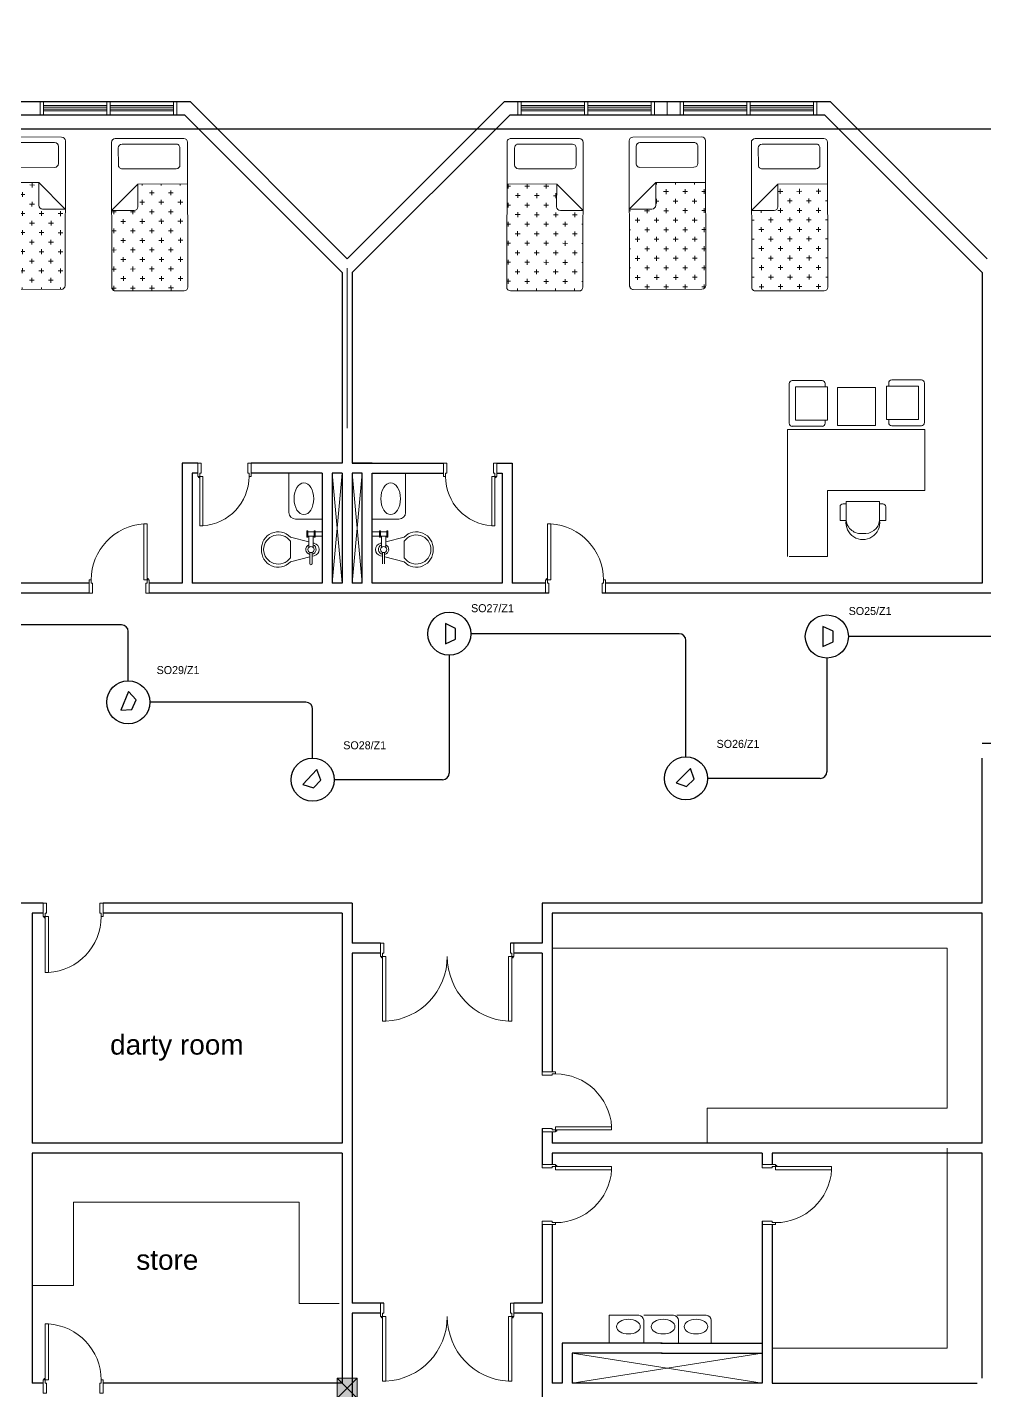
# Model space of a CAD drawing. Extents: x -59 to 582, y -1177 to 100.
# Drawn here: x 200.1 to 214.47, y -450.9 to -430.45 of the extents above; entities that cross this region are included whole.
import ezdxf
from ezdxf.enums import TextEntityAlignment as Align

# ---------------------------------------------------------------- set-up
doc = ezdxf.new("R2010")
doc.units = 0
doc.header["$LTSCALE"] = 0.15
doc.layers.get('0').update_dxf_attribs({"color": 252})
for name, color, linetype in [('0 sockets', 252, 'Continuous'), ('0 sound', 252, 'Continuous'), ('AUTOINCR', 7, 'Continuous'), ('bound', 252, 'Continuous'), ('d1', 252, 'Continuous'), ('FIRE_LOOP', 7, 'Continuous')]:
    doc.layers.add(name, color=color, linetype=linetype)
for name, color, linetype, lineweight in [('anal', 252, 'Continuous', 20), ('DOOR', 252, 'Continuous', 20), ('FUR', 252, 'Continuous', 9), ('sofa', 252, 'Continuous', 9), ('wall', 252, 'Continuous', 30)]:
    doc.layers.add(name, color=color, linetype=linetype, lineweight=lineweight)
doc.styles.add('ROMAND', font='ROMAND.SHX')

# ---------------------------------------------------------------- blocks, each defined once
blk = doc.blocks.new('WQ')
h = blk.add_hatch(color=6)
h.dxf.hatch_style = 1
h.paths.add_polyline_path([(-126.091, 5), (-126.091, -169.521), (126.091, -169.521), (126.091, 5)])
h.paths.add_polyline_path([(121.091, 0), (121.091, -164.521), (-121.091, -164.521), (-121.091, 0)], flags=16)
at = {"layer": '0 sockets', "color": 3, "style": 'ROMAND'}
blk.add_attdef('ACCESS_CONTROL', (-48.663, 7.622), '', height=7.973, dxfattribs=at)
blk = doc.blocks.new('A$C48FC3568')
at = {"layer": 'FUR'}
h = blk.add_hatch(dxfattribs=at)
h.set_pattern_fill('CROSS', color=256, scale=0.5, style=0)
h.set_pattern_definition([(0, (-34.60875, 58.23435), (0.125, -0.125), [0.0625, -0.1875]), (270, (-34.5775, 58.2656), (-0.125, -0.125), [0.0625, -0.1875])])
h.paths.add_polyline_path([(1.055, 0.703), (1.055, 1), (0.05, 1, 0.414214), (0, 0.95), (0, 0.05, 0.414214), (0.05, 0), (1.402, 0), (1.402, 0.653), (1.105, 0.653, -0.414214)])
for p, q in [((0, 0.95), (0, 0.05)), ((1.95, 1), (0.05, 1)), ((1.402, 0.653), (1.055, 1)), ((1.055, 1), (1.055, 0.703)), ((1.877, 0.909), (1.652, 0.909)), ((2, 0.05), (2, 0.95)), ((1.602, 0.859), (1.602, 0.15)), ((1.927, 0.15), (1.927, 0.859)), ((1.402, 0.653), (1.105, 0.653)), ((1.402, 0), (1.402, 0.653)), ((1.652, 0.1), (1.877, 0.1)), ((0.05, 0), (1.95, 0))]:
    blk.add_line(p, q, dxfattribs=at)
for centre, start, end in [((0.05, 0.95), 90, 180), ((1.652, 0.859), 90, 180), ((1.877, 0.859), 360, 90), ((1.95, 0.95), 360, 90), ((1.105, 0.703), 180, 270), ((0.05, 0.05), 180, 270), ((1.652, 0.15), 180, 270), ((1.877, 0.15), 270, 0), ((1.95, 0.05), 270, 360)]:
    blk.add_arc(centre, 0.05, start, end, dxfattribs=at)
blk = doc.blocks.new('D90')
at = {"layer": 'DOOR'}
for points in [[(0.03, 0.2), (0.03, 1.04), (0.078, 1.04), (0.078, 0.2)], [(0.03, 0.2), (0, 0.2), (0, 0), (0.05, 0), (0.05, 0.15), (0.03, 0.15)], [(0.87, 0.2), (0.9, 0.2), (0.9, 0), (0.85, 0), (0.85, 0.15), (0.87, 0.15)]]:
    blk.add_lwpolyline(points, close=True, dxfattribs=at)
blk.add_circle((0.02, 0.21), 0.01, dxfattribs=at)
blk.add_arc((0.025, 0.197), 0.845, 0.2218, 86.3889, dxfattribs=at)
blk = doc.blocks.new('D80')
at = {"layer": 'DOOR'}
for points in [[(0.03, 0.2), (0.03, 0.94), (0.078, 0.94), (0.078, 0.2)], [(0.03, 0.2), (0, 0.2), (0, 0), (0.05, 0), (0.05, 0.15), (0.03, 0.15)], [(0.77, 0.2), (0.8, 0.2), (0.8, 0), (0.75, 0), (0.75, 0.15), (0.77, 0.15)]]:
    blk.add_lwpolyline(points, close=True, dxfattribs=at)
blk.add_circle((0.02, 0.21), 0.01, dxfattribs=at)
blk.add_arc((0.03, 0.2), 0.74, 0, 86.2769, dxfattribs=at)
blk = doc.blocks.new('ARCH')
at = {"layer": 'anal'}
blk.add_hatch(color=256, dxfattribs=at).paths.add_polyline_path([(27.15, 358.35), (26.85, 358.35), (26.85, 358.05), (27.15, 358.05)])
for p, q in [((22.392, 377.4), (22.392, 377.5)), ((22.442, 377.5), (22.442, 377.3)), ((23.392, 377.5), (23.392, 377.3)), ((23.442, 377.5), (23.442, 377.3)), ((24.392, 377.5), (24.392, 377.3)), ((24.442, 377.4), (24.442, 377.5)), ((29.558, 377.4), (29.558, 377.5)), ((29.608, 377.5), (29.608, 377.3)), ((30.558, 377.5), (30.558, 377.3)), ((30.608, 377.5), (30.608, 377.3)), ((31.558, 377.5), (31.558, 377.3)), ((31.608, 377.4), (31.608, 377.5)), ((31.608, 377.5), (31.992, 377.5)), ((31.8, 377.5), (31.8, 377.3)), ((31.992, 377.4), (31.992, 377.5)), ((32.042, 377.5), (32.042, 377.3)), ((32.992, 377.5), (32.992, 377.3)), ((33.042, 377.5), (33.042, 377.3)), ((33.992, 377.5), (33.992, 377.3)), ((34.042, 377.4), (34.042, 377.5)), ((22.392, 377.4), (22.392, 377.3)), ((23.392, 377.44), (22.442, 377.44)), ((23.392, 377.415), (22.442, 377.415)), ((22.442, 377.4), (22.442, 377.3)), ((23.392, 377.385), (22.442, 377.385)), ((23.392, 377.36), (22.442, 377.36)), ((24.392, 377.44), (23.442, 377.44)), ((24.392, 377.415), (23.442, 377.415)), ((24.392, 377.385), (23.442, 377.385)), ((24.392, 377.36), (23.442, 377.36)), ((24.392, 377.4), (24.392, 377.3)), ((24.442, 377.4), (24.442, 377.3)), ((29.558, 377.4), (29.558, 377.3)), ((29.608, 377.44), (30.558, 377.44)), ((29.608, 377.415), (30.558, 377.415)), ((29.608, 377.4), (29.608, 377.3)), ((29.608, 377.385), (30.558, 377.385)), ((29.608, 377.36), (30.558, 377.36)), ((30.608, 377.44), (31.558, 377.44)), ((30.608, 377.415), (31.558, 377.415)), ((30.608, 377.385), (31.558, 377.385)), ((30.608, 377.36), (31.558, 377.36)), ((31.558, 377.4), (31.558, 377.3)), ((31.608, 377.4), (31.608, 377.3)), ((31.992, 377.4), (31.992, 377.3)), ((32.992, 377.44), (32.042, 377.44)), ((32.992, 377.415), (32.042, 377.415)), ((32.042, 377.4), (32.042, 377.3)), ((32.992, 377.385), (32.042, 377.385)), ((32.992, 377.36), (32.042, 377.36)), ((33.992, 377.44), (33.042, 377.44)), ((33.992, 377.415), (33.042, 377.415)), ((33.992, 377.385), (33.042, 377.385)), ((33.992, 377.36), (33.042, 377.36)), ((33.992, 377.4), (33.992, 377.3)), ((34.042, 377.4), (34.042, 377.3)), ((27, 372.6), (27, 375)), ((27, 372.6), (27, 375)), ((27, 372.6), (27, 375)), ((27, 372.6), (27, 375)), ((27, 372.6), (27, 375)), ((27, 372.6), (27, 375)), ((27, 372.6), (27, 375)), ((27, 372.6), (27, 375)), ((27, 372.6), (27, 375)), ((27, 372.6), (27, 375)), ((27, 372.6), (27, 375)), ((27, 372.6), (27, 375)), ((27, 372.6), (27, 375)), ((27, 372.6), (27, 375)), ((27, 372.6), (27, 375)), ((27, 372.6), (27, 375)), ((27, 372.6), (27, 375)), ((27, 372.6), (27, 375)), ((26.775, 371.925), (26.925, 370.275)), ((26.925, 371.925), (26.775, 370.275)), ((27.075, 371.925), (27.225, 370.275)), ((27.225, 371.925), (27.075, 370.275)), ((26.85, 358.35), (27.15, 358.05)), ((27.15, 358.35), (26.85, 358.05)), ((27.15, 358.35), (26.85, 358.35)), ((26.85, 358.35), (26.85, 358.05)), ((27.15, 358.05), (27.15, 358.35))]:
    blk.add_line(p, q, dxfattribs=at)
at = {"layer": 'bound', "color": 2}
blk.add_lwpolyline([(91.902, 377.348), (94.426, 377.348), (94.426, 312.722), (-14.994, 312.722), (-14.994, 377.09), (94.639, 377.09)], dxfattribs=at)
at = {"layer": 'DOOR'}
for points in [[(22.469, 365.275), (22.439, 365.275), (22.439, 365.475), (22.489, 365.475), (22.489, 365.325), (22.469, 365.325)], [(23.309, 365.275), (23.339, 365.275), (23.339, 365.475), (23.289, 365.475), (23.289, 365.325), (23.309, 365.325)], [(22.469, 365.275), (22.469, 364.435), (22.517, 364.435), (22.517, 365.275)], [(27.529, 364.675), (27.499, 364.675), (27.499, 364.875), (27.549, 364.875), (27.549, 364.725), (27.529, 364.725)], [(29.469, 364.675), (29.499, 364.675), (29.499, 364.875), (29.449, 364.875), (29.449, 364.725), (29.469, 364.725)], [(27.529, 364.675), (27.529, 363.705), (27.579, 363.705), (27.579, 364.675)], [(29.469, 364.675), (29.469, 363.705), (29.419, 363.705), (29.419, 364.675)], [(30.125, 362.915), (30.125, 362.945), (29.925, 362.945), (29.925, 362.895), (30.075, 362.895), (30.075, 362.915)], [(30.125, 362.075), (30.125, 362.045), (29.925, 362.045), (29.925, 362.095), (30.075, 362.095), (30.075, 362.075)], [(30.125, 362.075), (30.965, 362.075), (30.965, 362.123), (30.125, 362.123)], [(30.125, 361.525), (30.125, 361.555), (29.925, 361.555), (29.925, 361.505), (30.075, 361.505), (30.075, 361.525)], [(33.425, 361.525), (33.425, 361.555), (33.225, 361.555), (33.225, 361.505), (33.375, 361.505), (33.375, 361.525)], [(30.125, 361.525), (30.965, 361.525), (30.965, 361.477), (30.125, 361.477)], [(33.425, 361.525), (34.265, 361.525), (34.265, 361.477), (33.425, 361.477)], [(30.125, 360.685), (30.125, 360.655), (29.925, 360.655), (29.925, 360.705), (30.075, 360.705), (30.075, 360.685)], [(33.425, 360.685), (33.425, 360.655), (33.225, 360.655), (33.225, 360.705), (33.375, 360.705), (33.375, 360.685)], [(27.529, 359.275), (27.499, 359.275), (27.499, 359.475), (27.549, 359.475), (27.549, 359.325), (27.529, 359.325)], [(29.469, 359.275), (29.499, 359.275), (29.499, 359.475), (29.449, 359.475), (29.449, 359.325), (29.469, 359.325)], [(22.469, 358.325), (22.469, 359.165), (22.517, 359.165), (22.517, 358.325)], [(27.529, 359.275), (27.529, 358.305), (27.579, 358.305), (27.579, 359.275)], [(29.469, 359.275), (29.469, 358.305), (29.419, 358.305), (29.419, 359.275)], [(22.469, 358.325), (22.439, 358.325), (22.439, 358.125), (22.489, 358.125), (22.489, 358.275), (22.469, 358.275)], [(23.309, 358.325), (23.339, 358.325), (23.339, 358.125), (23.289, 358.125), (23.289, 358.275), (23.309, 358.275)]]:
    blk.add_lwpolyline(points, close=True, dxfattribs=at)
for centre in [(22.459, 365.265), (27.519, 364.665), (29.479, 364.665), (30.135, 362.065), (30.135, 361.535), (33.435, 361.535), (27.519, 359.265), (29.479, 359.265), (22.459, 358.335)]:
    blk.add_circle(centre, 0.01, dxfattribs=at)
for centre, radius, start, end in [((22.464, 365.278), 0.845, 273.6111, 359.7782), ((27.529, 364.675), 0.971, 272.9508, 0), ((29.471, 364.675), 0.971, 180, 267.0492), ((30.122, 362.07), 0.845, 3.6111, 89.7782), ((30.122, 361.53), 0.845, 270.2218, 356.3889), ((33.422, 361.53), 0.845, 270.2218, 356.3889), ((22.464, 358.322), 0.845, 0.2218, 86.3889), ((27.529, 359.275), 0.971, 272.9508, 0), ((29.471, 359.275), 0.971, 180, 267.0492)]:
    blk.add_arc(centre, radius, start, end, dxfattribs=at)
at = {"layer": 'FUR'}
for p, q in [((33.629, 372.971), (33.629, 373.268)), ((33.675, 373.313), (34.121, 373.313)), ((33.721, 373.222), (34.201, 373.222)), ((33.721, 372.971), (33.721, 373.222)), ((34.166, 373.222), (34.166, 373.268)), ((34.201, 372.971), (34.201, 373.222)), ((34.922, 373.211), (34.351, 373.211)), ((34.351, 373.211), (34.351, 372.64)), ((34.922, 373.211), (34.922, 372.64)), ((35.567, 373.232), (35.087, 373.232)), ((35.087, 372.98), (35.087, 373.232)), ((35.122, 373.232), (35.122, 373.277)), ((35.613, 373.323), (35.167, 373.323)), ((35.567, 372.98), (35.567, 373.232)), ((35.659, 372.98), (35.659, 373.277)), ((33.629, 372.971), (33.629, 372.673)), ((33.721, 372.971), (33.721, 372.719)), ((34.201, 372.971), (34.201, 372.719)), ((35.087, 372.98), (35.087, 372.729)), ((35.567, 372.98), (35.567, 372.729)), ((35.659, 372.98), (35.659, 372.683)), ((33.605, 372.579), (35.663, 372.579)), ((33.605, 370.674), (33.605, 372.579)), ((33.675, 372.628), (34.121, 372.628)), ((33.721, 372.719), (34.201, 372.719)), ((34.166, 372.719), (34.166, 372.673)), ((34.922, 372.64), (34.351, 372.64)), ((35.567, 372.729), (35.087, 372.729)), ((35.122, 372.729), (35.122, 372.683)), ((35.613, 372.637), (35.167, 372.637)), ((35.663, 372.579), (35.663, 371.665)), ((26.125, 371.335), (26.125, 371.925)), ((27.875, 371.335), (27.875, 371.925)), ((34.201, 371.665), (35.663, 371.665)), ((34.201, 371.665), (34.201, 370.674)), ((34.391, 371.216), (34.391, 371.42)), ((34.482, 371.466), (34.437, 371.466)), ((34.734, 371.5), (34.482, 371.5)), ((34.482, 371.216), (34.482, 371.5)), ((34.734, 371.5), (34.985, 371.5)), ((34.985, 371.216), (34.985, 371.5)), ((34.985, 371.466), (35.031, 371.466)), ((35.077, 371.216), (35.077, 371.42)), ((26.225, 371.235), (26.625, 371.235)), ((27.775, 371.235), (27.375, 371.235)), ((34.482, 371.216), (34.391, 371.216)), ((35.077, 371.216), (34.985, 371.216)), ((26.424, 370.893), (26.146, 370.965)), ((26.393, 371.058), (26.409, 371.058)), ((26.393, 370.965), (26.393, 371.058)), ((26.409, 370.965), (26.393, 370.965)), ((26.409, 371.058), (26.409, 370.965)), ((26.409, 371.043), (26.501, 371.043)), ((26.501, 370.981), (26.409, 370.981)), ((26.424, 370.981), (26.424, 370.815)), ((26.486, 370.814), (26.486, 370.981)), ((26.501, 371.058), (26.517, 371.058)), ((26.501, 370.965), (26.501, 371.058)), ((26.517, 370.965), (26.501, 370.965)), ((26.517, 371.058), (26.517, 370.965)), ((26.517, 371.043), (26.625, 371.043)), ((26.625, 370.981), (26.517, 370.981)), ((27.483, 371.043), (27.375, 371.043)), ((27.375, 370.981), (27.483, 370.981)), ((27.483, 371.058), (27.483, 370.965)), ((27.499, 371.058), (27.483, 371.058)), ((27.483, 370.965), (27.499, 370.965)), ((27.499, 370.965), (27.499, 371.058)), ((27.591, 371.043), (27.499, 371.043)), ((27.499, 370.981), (27.591, 370.981)), ((27.514, 370.814), (27.514, 370.981)), ((27.576, 370.981), (27.576, 370.815)), ((27.576, 370.893), (27.854, 370.965)), ((27.607, 371.058), (27.591, 371.058)), ((27.591, 371.058), (27.591, 370.965)), ((27.591, 370.965), (27.607, 370.965)), ((27.607, 370.965), (27.607, 371.058)), ((26.146, 370.657), (26.146, 370.904)), ((26.44, 370.564), (26.44, 370.737)), ((26.471, 370.737), (26.471, 370.564)), ((26.501, 370.873), (26.486, 370.877)), ((27.499, 370.873), (27.514, 370.877)), ((27.529, 370.737), (27.529, 370.564)), ((27.56, 370.564), (27.56, 370.737)), ((27.854, 370.657), (27.854, 370.904)), ((26.439, 370.671), (26.146, 370.595)), ((26.501, 370.687), (26.47, 370.679)), ((27.499, 370.687), (27.53, 370.679)), ((27.561, 370.671), (27.854, 370.595)), ((33.629, 370.674), (34.201, 370.674)), ((30.075, 364.8), (36, 364.8)), ((36, 364.8), (36, 362.4)), ((36, 362.4), (32.4, 362.4)), ((32.4, 362.4), (32.4, 361.875)), ((36, 361.8), (36, 358.8)), ((36, 358.8), (33.375, 358.8))]:
    blk.add_line(p, q, dxfattribs=at)
for centre in [(26.455, 370.78), (27.545, 370.78)]:
    blk.add_circle(centre, 0.0463, dxfattribs=at)
for centre, radius, start, end in [((33.675, 373.268), 0.0457, 90, 180), ((34.121, 373.268), 0.0457, 360, 90), ((35.167, 373.277), 0.0457, 90, 180), ((35.613, 373.277), 0.0457, 0, 90), ((33.675, 372.673), 0.0457, 180, 270), ((34.121, 372.673), 0.0457, 270, 360), ((35.167, 372.683), 0.0457, 180, 270), ((35.613, 372.683), 0.0457, 270, 0), ((34.437, 371.42), 0.0457, 90, 180), ((35.031, 371.42), 0.0457, 0, 90), ((26.225, 371.335), 0.1, 180, 270), ((27.775, 371.335), 0.1, 270, 360), ((34.734, 371.182), 0.254, 172.4334, 7.5666), ((34.706, 371.244), 0.225, 187.1177, 277.1177), ((34.762, 371.244), 0.225, 262.8823, 352.8823), ((25.963, 370.795), 0.25, 43.0172, 183.38), ((25.965, 370.779), 0.22, 34.5054, 179.7), ((28.037, 370.795), 0.25, 356.62, 136.9828), ((28.035, 370.779), 0.22, 0.3, 145.4946), ((25.963, 370.765), 0.25, 176.62, 316.9828), ((25.965, 370.781), 0.22, 180.3, 325.4946), ((26.455, 370.78), 0.0772, 113.4137, 258.1237), ((26.455, 370.78), 0.0772, 281.423, 67.1495), ((26.484, 370.78), 0.0942, 280.3889, 79.6111), ((27.516, 370.78), 0.0942, 100.3889, 259.6111), ((27.545, 370.78), 0.0772, 112.8505, 258.577), ((27.545, 370.78), 0.0772, 281.8763, 66.5863), ((28.037, 370.765), 0.25, 223.0172, 3.38), ((28.035, 370.781), 0.22, 214.5054, 359.7), ((26.455, 370.564), 0.0154, 180, 360)]:
    blk.add_arc(centre, radius, start, end, dxfattribs=at)
at = {"layer": 'FUR', "extrusion": (0, 0, -1)}
blk.add_ellipse((26.349, 371.541), major_axis=(0, 0.238), ratio=0.619046, start_param=3.141593, end_param=9.424778, dxfattribs=at)
at = {"layer": 'FUR'}
blk.add_ellipse((27.651, 371.541), major_axis=(0, 0.238), ratio=0.619046, start_param=3.141593, end_param=9.424778, dxfattribs=at)
at = {"layer": 'sofa'}
for p, q in [((22.894, 360.992), (22.894, 359.743)), ((26.28, 360.992), (22.894, 360.992)), ((26.28, 359.471), (26.28, 360.992)), ((22.894, 359.743), (22.275, 359.743)), ((26.88, 359.471), (26.28, 359.471)), ((30.928, 359.295), (30.928, 358.875)), ((31.371, 359.295), (30.928, 359.295)), ((31.892, 359.295), (31.449, 359.295)), ((32.385, 359.295), (31.942, 359.295)), ((31.446, 359.22), (31.446, 358.875)), ((31.967, 359.22), (31.967, 358.875)), ((32.46, 359.22), (32.46, 358.875)), ((30.375, 358.725), (33.225, 358.275)), ((33.225, 358.725), (30.375, 358.275))]:
    blk.add_line(p, q, dxfattribs=at)
for centre in [(31.371, 359.22), (31.892, 359.22), (32.385, 359.22)]:
    blk.add_arc(centre, 0.075, 360, 90, dxfattribs=at)
for centre in [(31.217, 359.126), (31.737, 359.126), (32.231, 359.126)]:
    blk.add_ellipse(centre, major_axis=(-0.178, 0), ratio=0.619046, start_param=3.141593, end_param=9.424778, dxfattribs=at)
at = {"layer": 'wall'}
for p, q in [((19.759, 377.5), (24.641, 377.5)), ((24.641, 377.5), (27, 375.141)), ((27, 375.141), (29.359, 377.5)), ((29.359, 377.5), (34.241, 377.5)), ((34.241, 377.5), (36.6, 375.141)), ((19.841, 377.3), (24.559, 377.3)), ((24.559, 377.3), (26.925, 374.934)), ((27.075, 374.934), (29.441, 377.3)), ((29.441, 377.3), (34.159, 377.3)), ((34.159, 377.3), (36.525, 374.934)), ((26.925, 374.934), (26.925, 372.075)), ((27.075, 374.934), (27.075, 372.075)), ((36.525, 374.934), (36.525, 370.275)), ((24.525, 372.075), (24.525, 370.275)), ((24.756, 372.075), (24.525, 372.075)), ((26.925, 372.075), (25.556, 372.075)), ((26.925, 372.075), (26.625, 372.075)), ((27.375, 372.075), (27.075, 372.075)), ((27.075, 372.075), (28.444, 372.075)), ((29.244, 372.075), (29.475, 372.075)), ((29.475, 372.075), (29.475, 370.275)), ((24.675, 371.925), (24.675, 370.275)), ((24.756, 371.925), (24.675, 371.925)), ((26.625, 371.925), (25.556, 371.925)), ((26.625, 371.925), (26.625, 370.275)), ((26.775, 371.925), (26.775, 370.275)), ((26.925, 371.925), (26.775, 371.925)), ((26.925, 371.925), (26.925, 370.275)), ((27.225, 371.925), (27.075, 371.925)), ((27.075, 371.925), (27.075, 370.275)), ((27.225, 370.275), (27.225, 371.925)), ((27.375, 370.275), (27.375, 371.925)), ((27.375, 371.925), (28.444, 371.925)), ((29.244, 371.925), (29.325, 371.925)), ((29.325, 371.925), (29.325, 370.275)), ((23.127, 370.125), (17.325, 370.125)), ((23.127, 370.275), (17.475, 370.275)), ((24.525, 370.275), (24.027, 370.275)), ((29.973, 370.125), (24.027, 370.125)), ((26.625, 370.275), (24.675, 370.275)), ((26.925, 370.275), (26.775, 370.275)), ((27.225, 370.275), (27.075, 370.275)), ((30.023, 370.125), (27.075, 370.125)), ((29.325, 370.275), (27.375, 370.275)), ((29.973, 370.275), (29.475, 370.275)), ((35.127, 370.125), (30.823, 370.125)), ((35.127, 370.275), (30.873, 370.275)), ((39.927, 370.125), (30.873, 370.125)), ((36.525, 370.275), (35.082, 370.275)), ((36.525, 367.875), (43.875, 367.875)), ((36.525, 365.475), (36.525, 367.65)), ((22.439, 365.475), (21.911, 365.475)), ((27.075, 365.475), (23.339, 365.475)), ((27.075, 365.475), (27, 365.475)), ((27.075, 365.475), (27.075, 364.875)), ((36.525, 365.475), (29.925, 365.475)), ((29.925, 365.475), (29.925, 364.875)), ((22.275, 365.325), (22.275, 361.875)), ((22.439, 365.325), (22.275, 365.325)), ((22.439, 365.325), (22.275, 365.325)), ((23.925, 365.325), (23.339, 365.325)), ((23.925, 365.325), (23.339, 365.325)), ((26.925, 365.325), (23.339, 365.325)), ((26.925, 365.325), (26.925, 361.875)), ((26.925, 365.325), (26.925, 361.875)), ((27.075, 365.325), (27.075, 364.875)), ((36.525, 365.325), (30.075, 365.325)), ((30.075, 365.325), (30.075, 362.945)), ((36.525, 361.875), (36.525, 365.325)), ((27.499, 364.875), (27.075, 364.875)), ((29.925, 364.875), (29.449, 364.875)), ((27.075, 364.725), (27.075, 363.075)), ((27.075, 364.725), (27.075, 362.175)), ((27.499, 364.725), (27.075, 364.725)), ((29.925, 364.725), (29.499, 364.725)), ((29.925, 364.725), (29.925, 362.945)), ((26.925, 364.125), (26.925, 361.875)), ((27.074, 362.204), (27.075, 359.475)), ((29.925, 362.095), (29.925, 361.555)), ((30.075, 362.045), (30.075, 361.875)), ((30.075, 362.045), (30.075, 361.875)), ((26.925, 361.875), (22.275, 361.875)), ((36.525, 361.875), (30.075, 361.875)), ((26.925, 361.725), (22.275, 361.725)), ((22.275, 361.725), (22.275, 358.275)), ((26.925, 361.725), (26.925, 360.675)), ((26.925, 361.725), (26.925, 358.275)), ((33.225, 361.725), (30.075, 361.725)), ((30.075, 361.725), (30.075, 361.555)), ((33.225, 361.725), (33.225, 361.555)), ((36.525, 361.725), (33.375, 361.725)), ((33.375, 361.725), (33.375, 361.555)), ((36.525, 358.35), (36.525, 361.725)), ((29.925, 360.655), (29.925, 359.475)), ((30.075, 360.655), (30.075, 358.275)), ((33.225, 360.705), (33.225, 358.275)), ((33.375, 360.655), (33.375, 358.275)), ((27.549, 359.475), (27.075, 359.475)), ((27.499, 359.325), (27.075, 359.325)), ((27.075, 359.325), (27.075, 358.275)), ((29.925, 359.475), (29.499, 359.475)), ((29.925, 359.325), (29.499, 359.325)), ((29.925, 359.325), (29.925, 358.2)), ((31.725, 358.875), (30.225, 358.875)), ((30.225, 358.875), (30.225, 358.275)), ((31.725, 358.725), (30.375, 358.725)), ((30.375, 358.725), (30.375, 358.275)), ((31.702, 358.875), (33.225, 358.875)), ((31.712, 358.725), (33.225, 358.725)), ((22.439, 358.275), (22.275, 358.275)), ((23.925, 358.275), (23.339, 358.275)), ((26.925, 358.275), (23.911, 358.275)), ((27.075, 358.282), (27.075, 357.583)), ((27.075, 358.282), (27.075, 357.583)), ((30.225, 358.275), (30.075, 358.275)), ((31.725, 358.275), (30.375, 358.275)), ((33.225, 358.275), (31.709, 358.275)), ((33.375, 358.275), (36.45, 358.275)), ((29.925, 358.2), (29.925, 356.017))]:
    blk.add_line(p, q, dxfattribs=at)
at = {"layer": 'DOOR', "xscale": -1, "rotation": 180}
blk.add_blockref('D80', (24.756, 372.075), dxfattribs=at)
at = {"layer": 'DOOR', "rotation": 179.9999999999999}
blk.add_blockref('D80', (29.244, 372.075), dxfattribs=at)
at = {"layer": 'DOOR', "xscale": -1}
blk.add_blockref('D90', (24.027, 370.125), dxfattribs=at)
at = {"layer": 'DOOR'}
blk.add_blockref('D90', (29.973, 370.125), dxfattribs=at)
at = {"layer": 'FUR'}
for p, xscale, yscale, zscale, rotation in [((21.624, 374.683), -1.142857142856969, 1.142857142856997, 1.142857142856983, 269.8740982340422), ((24.609, 374.66), 1.142857142856969, 1.142857142856969, 1.142857142856969, 90.12590176595786), ((29.391, 374.66), -1.142857142856969, 1.142857142856997, 1.142857142856983, 269.8740982340422), ((32.376, 374.683), 1.142857142856969, 1.142857142856969, 1.142857142856969, 90.12590176595786), ((34.209, 374.66), 1.142857142856969, 1.142857142856969, 1.142857142856969, 90.12590176595786)]:
    blk.add_blockref('A$C48FC3568', p, dxfattribs=dict(at, xscale=xscale, yscale=yscale, zscale=zscale, rotation=rotation))
at = {"layer": 'd1', "char_height": 0.3, "width": 2.4256, "attachment_point": 1}
for s, insert in [('{\\fArial|b0|i0|c0|p34;darty room}', (23.442, 363.505)), ('{\\fArial|b0|i0|c0|p34;store}', (23.835, 360.278))]:
    blk.add_mtext(s, dxfattribs=dict(at, insert=insert))
blk = doc.blocks.new('T-PA01')
at = {"color": 6}
for p, q in [((36, 94), (-58, 49)), ((-58, 49), (-58, -49)), ((36, -94), (36, 94)), ((-58, -49), (36, -94))]:
    blk.add_line(p, q, dxfattribs=at)
blk.add_circle((0, 0), 200, dxfattribs=at)

msp = doc.modelspace()

# ---------------------------------------------------------------- linework, layer by layer
at = {"layer": 'FIRE_LOOP', "color": 3}
for p, q in [((201.517, -439.412), (199.171, -439.412)), ((201.617, -440.253), (201.617, -439.512)), ((209.883, -439.545), (206.757, -439.545)), ((209.983, -441.395), (209.983, -439.645)), ((216.904, -439.586), (212.421, -439.586)), ((206.433, -439.868), (206.433, -441.634)), ((212.097, -439.91), (212.097, -441.614)), ((204.283, -440.573), (201.937, -440.573)), ((204.383, -441.415), (204.383, -440.673)), ((206.333, -441.734), (204.702, -441.734)), ((211.997, -441.714), (210.302, -441.714))]:
    msp.add_line(p, q, dxfattribs=at)
for centre, start, end in [((201.517, -439.512), 0, 90), ((209.883, -439.645), 0, 90), ((204.283, -440.673), 0, 90), ((206.333, -441.634), 270, 0), ((211.997, -441.614), 270, 0)]:
    msp.add_arc(centre, 0.1, start, end, dxfattribs=at)

# ---------------------------------------------------------------- block references
at = {"layer": '0 sockets', "color": 3}
for name, p in [('WQ', (244.611, -370.234)), ('ARCH', (177.903, -809.062))]:
    msp.add_blockref(name, p, dxfattribs=at)
at = {"layer": '0 sound', "xscale": 0.001617016088281897, "yscale": 0.001617016088281897, "zscale": 0.001617016088281897}
for p, rotation in [((206.433, -439.545), 180), ((212.097, -439.586), 180), ((201.617, -440.573), 157.2254520006979), ((204.383, -441.734), 136.8751119559533), ((209.983, -441.714), 135.1770075049266)]:
    msp.add_blockref('T-PA01', p, dxfattribs=dict(at, rotation=rotation))

# ---------------------------------------------------------------- texts
at = {"layer": 'AUTOINCR', "color": 1}
for s, p in [('SO27/Z1', (206.76, -439.258)), ('SO25/Z1', (212.424, -439.3)), ('SO29/Z1', (202.043, -440.186)), ('SO28/Z1', (204.843, -441.314)), ('SO26/Z1', (210.443, -441.293))]:
    msp.add_text(s, height=0.12, dxfattribs=at).set_placement(p, align=Align.BOTTOM_LEFT)

doc.saveas('drawing.dxf')
